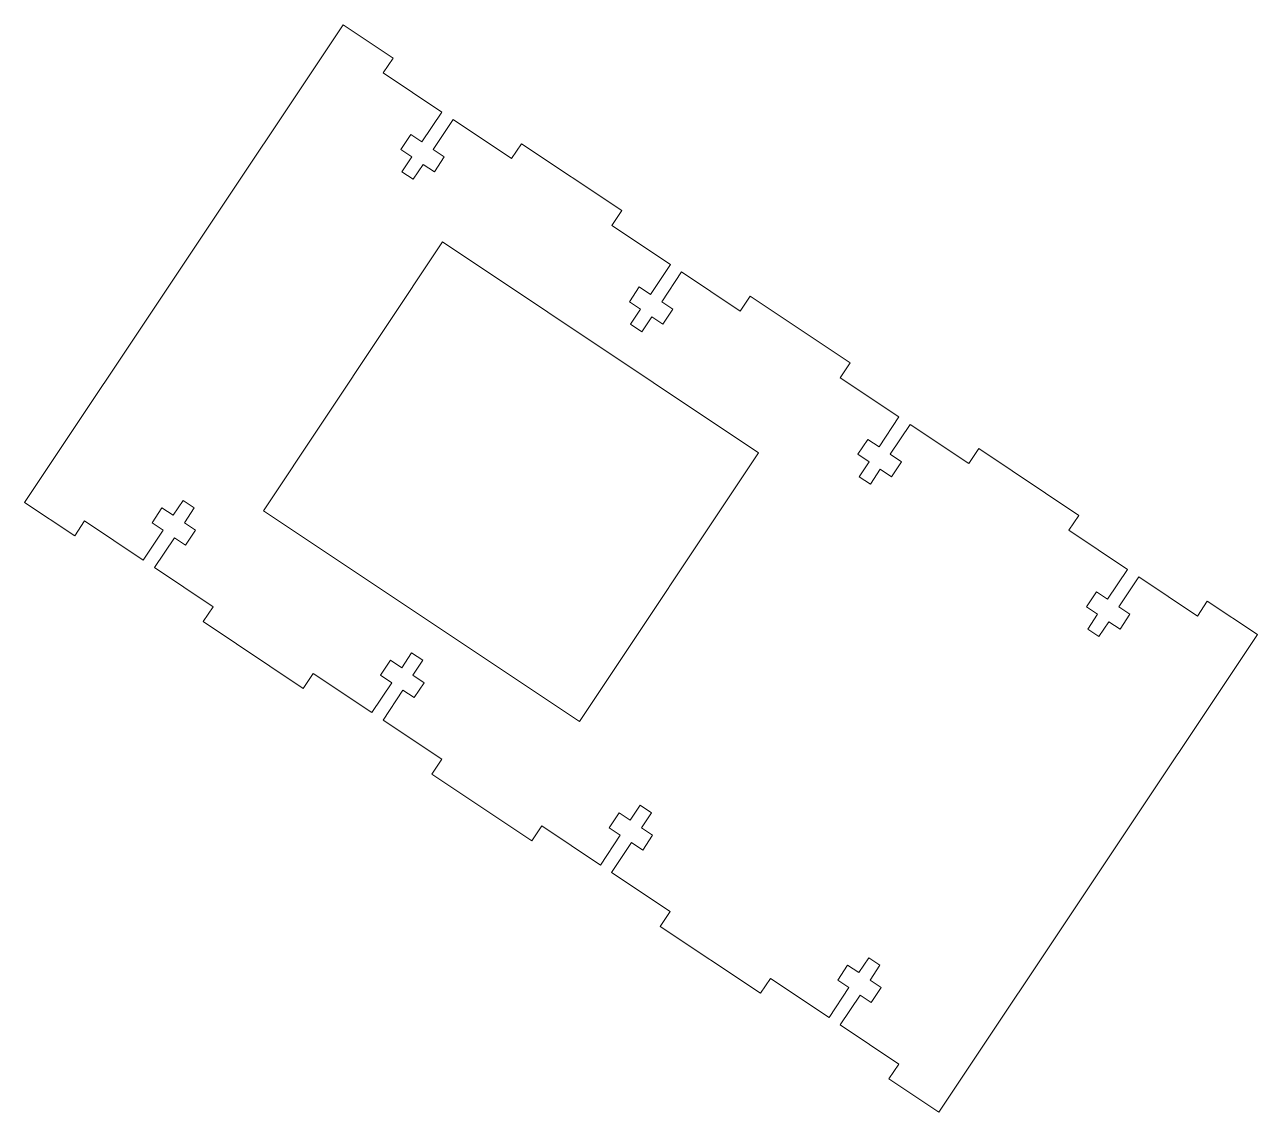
# Model space of a CAD drawing. Header units: millimetres. Extents: x -146 to 129, y -204 to 38.
import ezdxf

# ---------------------------------------------------------------- set-up
doc = ezdxf.new("R2010")
doc.units = ezdxf.units.MM

msp = doc.modelspace()

# ---------------------------------------------------------------- linework, layer by layer
at = {"color": 7, "linetype": 'Continuous', "lineweight": 15}
for p, q in [((-74.69, 38.11), (-145.7, -68.39)), ((-74.69, 38.11), (-63.54, 30.67)), ((-63.54, 30.67), (-65.75, 27.34)), ((-65.75, 27.34), (-52.68, 18.63)), ((-52.68, 18.63), (-57.12, 11.97)), ((-50.18, 16.96), (-54.62, 10.31)), ((-50.18, 16.96), (-37.11, 8.25)), ((-59.61, 13.64), (-61.83, 10.31)), ((-59.61, 13.64), (-57.12, 11.97)), ((-34.89, 11.58), (-37.11, 8.25)), ((-34.89, 11.58), (-12.57, -3.3)), ((-61.83, 10.31), (-59.34, 8.64)), ((-59.34, 8.64), (-61.56, 5.32)), ((-54.62, 10.31), (-52.13, 8.64)), ((-52.13, 8.64), (-54.34, 5.32)), ((-56.84, 6.98), (-59.06, 3.65)), ((-56.84, 6.98), (-54.34, 5.32)), ((-61.56, 5.32), (-59.06, 3.65)), ((-12.57, -3.3), (-14.79, -6.63)), ((-14.79, -6.63), (-1.72, -15.35)), ((-92.46, -70.23), (-52.52, -10.32)), ((-52.52, -10.32), (17.96, -57.31)), ((-1.72, -15.35), (-6.15, -22)), ((0.78, -17.01), (-3.66, -23.67)), ((0.78, -17.01), (13.85, -25.73)), ((-8.65, -20.34), (-10.87, -23.67)), ((-8.65, -20.34), (-6.15, -22)), ((-10.87, -23.67), (-8.37, -25.33)), ((-3.66, -23.67), (-1.16, -25.33)), ((16.07, -22.4), (13.85, -25.73)), ((16.07, -22.4), (38.39, -37.28)), ((-8.37, -25.33), (-10.59, -28.66)), ((-5.88, -27), (-8.1, -30.32)), ((-5.88, -27), (-3.38, -28.66)), ((-1.16, -25.33), (-3.38, -28.66)), ((-10.59, -28.66), (-8.1, -30.32)), ((38.39, -37.28), (36.17, -40.61)), ((36.17, -40.61), (49.25, -49.32)), ((49.25, -49.32), (44.81, -55.98)), ((51.74, -50.99), (47.3, -57.64)), ((51.74, -50.99), (64.82, -59.7)), ((42.31, -54.31), (40.09, -57.64)), ((42.31, -54.31), (44.81, -55.98)), ((17.96, -57.31), (-21.98, -117.22)), ((40.09, -57.64), (42.59, -59.31)), ((47.3, -57.64), (49.8, -59.31)), ((67.04, -56.37), (64.82, -59.7)), ((67.04, -56.37), (89.35, -71.25)), ((42.59, -59.31), (40.37, -62.64)), ((49.8, -59.31), (47.58, -62.64)), ((40.37, -62.64), (42.87, -64.3)), ((45.09, -60.97), (42.87, -64.3)), ((45.09, -60.97), (47.58, -62.64)), ((-134.54, -75.83), (-145.7, -68.39)), ((-112.59, -71.23), (-110.37, -67.91)), ((-107.87, -69.57), (-110.37, -67.91)), ((-117.3, -72.9), (-115.08, -69.57)), ((-112.59, -71.23), (-115.08, -69.57)), ((-110.09, -72.9), (-107.87, -69.57)), ((-21.98, -117.22), (-92.46, -70.23)), ((89.35, -71.25), (87.13, -74.58)), ((-134.54, -75.83), (-132.32, -72.5)), ((-132.32, -72.5), (-119.24, -81.22)), ((-114.81, -74.56), (-117.3, -72.9)), ((-107.6, -74.56), (-110.09, -72.9)), ((-119.24, -81.22), (-114.81, -74.56)), ((-116.75, -82.88), (-112.31, -76.23)), ((-109.81, -77.89), (-112.31, -76.23)), ((-109.81, -77.89), (-107.6, -74.56)), ((87.13, -74.58), (100.21, -83.3)), ((-116.75, -82.88), (-103.67, -91.6)), ((100.21, -83.3), (95.77, -89.95)), ((102.71, -84.96), (98.27, -91.62)), ((102.71, -84.96), (115.78, -93.68)), ((93.28, -88.29), (91.06, -91.62)), ((93.28, -88.29), (95.77, -89.95)), ((118, -90.35), (115.78, -93.68)), ((118, -90.35), (129.16, -97.79)), ((-105.89, -94.93), (-103.67, -91.6)), ((91.06, -91.62), (93.55, -93.28)), ((93.55, -93.28), (91.33, -96.61)), ((98.27, -91.62), (100.76, -93.28)), ((100.76, -93.28), (98.55, -96.61)), ((-83.57, -109.81), (-105.89, -94.93)), ((96.05, -94.95), (93.83, -98.27)), ((96.05, -94.95), (98.55, -96.61)), ((129.16, -97.79), (58.16, -204.29)), ((91.33, -96.61), (93.83, -98.27)), ((-66.34, -106.87), (-64.12, -103.54)), ((-61.62, -105.21), (-64.12, -103.54)), ((-61.62, -105.21), (-59.41, -101.88)), ((-56.91, -103.54), (-59.41, -101.88)), ((-59.13, -106.87), (-56.91, -103.54)), ((-83.57, -109.81), (-81.36, -106.48)), ((-81.36, -106.48), (-68.28, -115.19)), ((-63.84, -108.54), (-66.34, -106.87)), ((-56.63, -108.54), (-59.13, -106.87)), ((-68.28, -115.19), (-63.84, -108.54)), ((-58.85, -111.87), (-56.63, -108.54)), ((-65.78, -116.86), (-61.35, -110.2)), ((-58.85, -111.87), (-61.35, -110.2)), ((-65.78, -116.86), (-52.71, -125.57)), ((-54.93, -128.9), (-52.71, -125.57)), ((-32.61, -143.78), (-54.93, -128.9)), ((-10.66, -139.18), (-8.44, -135.86)), ((-5.95, -137.52), (-8.44, -135.86)), ((-15.38, -140.85), (-13.16, -137.52)), ((-10.66, -139.18), (-13.16, -137.52)), ((-8.17, -140.85), (-5.95, -137.52)), ((-32.61, -143.78), (-30.39, -140.45)), ((-30.39, -140.45), (-17.32, -149.17)), ((-17.32, -149.17), (-12.88, -142.51)), ((-12.88, -142.51), (-15.38, -140.85)), ((-5.67, -142.51), (-8.17, -140.85)), ((-7.89, -145.84), (-5.67, -142.51)), ((-14.82, -150.83), (-10.38, -144.18)), ((-7.89, -145.84), (-10.38, -144.18)), ((-14.82, -150.83), (-1.75, -159.55)), ((-3.97, -162.88), (-1.75, -159.55)), ((18.35, -177.76), (-3.97, -162.88)), ((40.3, -173.16), (42.52, -169.83)), ((45.02, -171.5), (42.52, -169.83)), ((35.59, -174.82), (37.81, -171.5)), ((40.3, -173.16), (37.81, -171.5)), ((42.8, -174.82), (45.02, -171.5)), ((18.35, -177.76), (20.57, -174.43)), ((20.57, -174.43), (33.65, -183.14)), ((38.08, -176.49), (35.59, -174.82)), ((45.29, -176.49), (42.8, -174.82)), ((33.65, -183.14), (38.08, -176.49)), ((36.14, -184.81), (40.58, -178.15)), ((43.08, -179.82), (40.58, -178.15)), ((43.08, -179.82), (45.29, -176.49)), ((36.14, -184.81), (49.22, -193.52)), ((47, -196.85), (49.22, -193.52)), ((58.16, -204.29), (47, -196.85))]:
    msp.add_line(p, q, dxfattribs=at)

doc.saveas('drawing.dxf')
